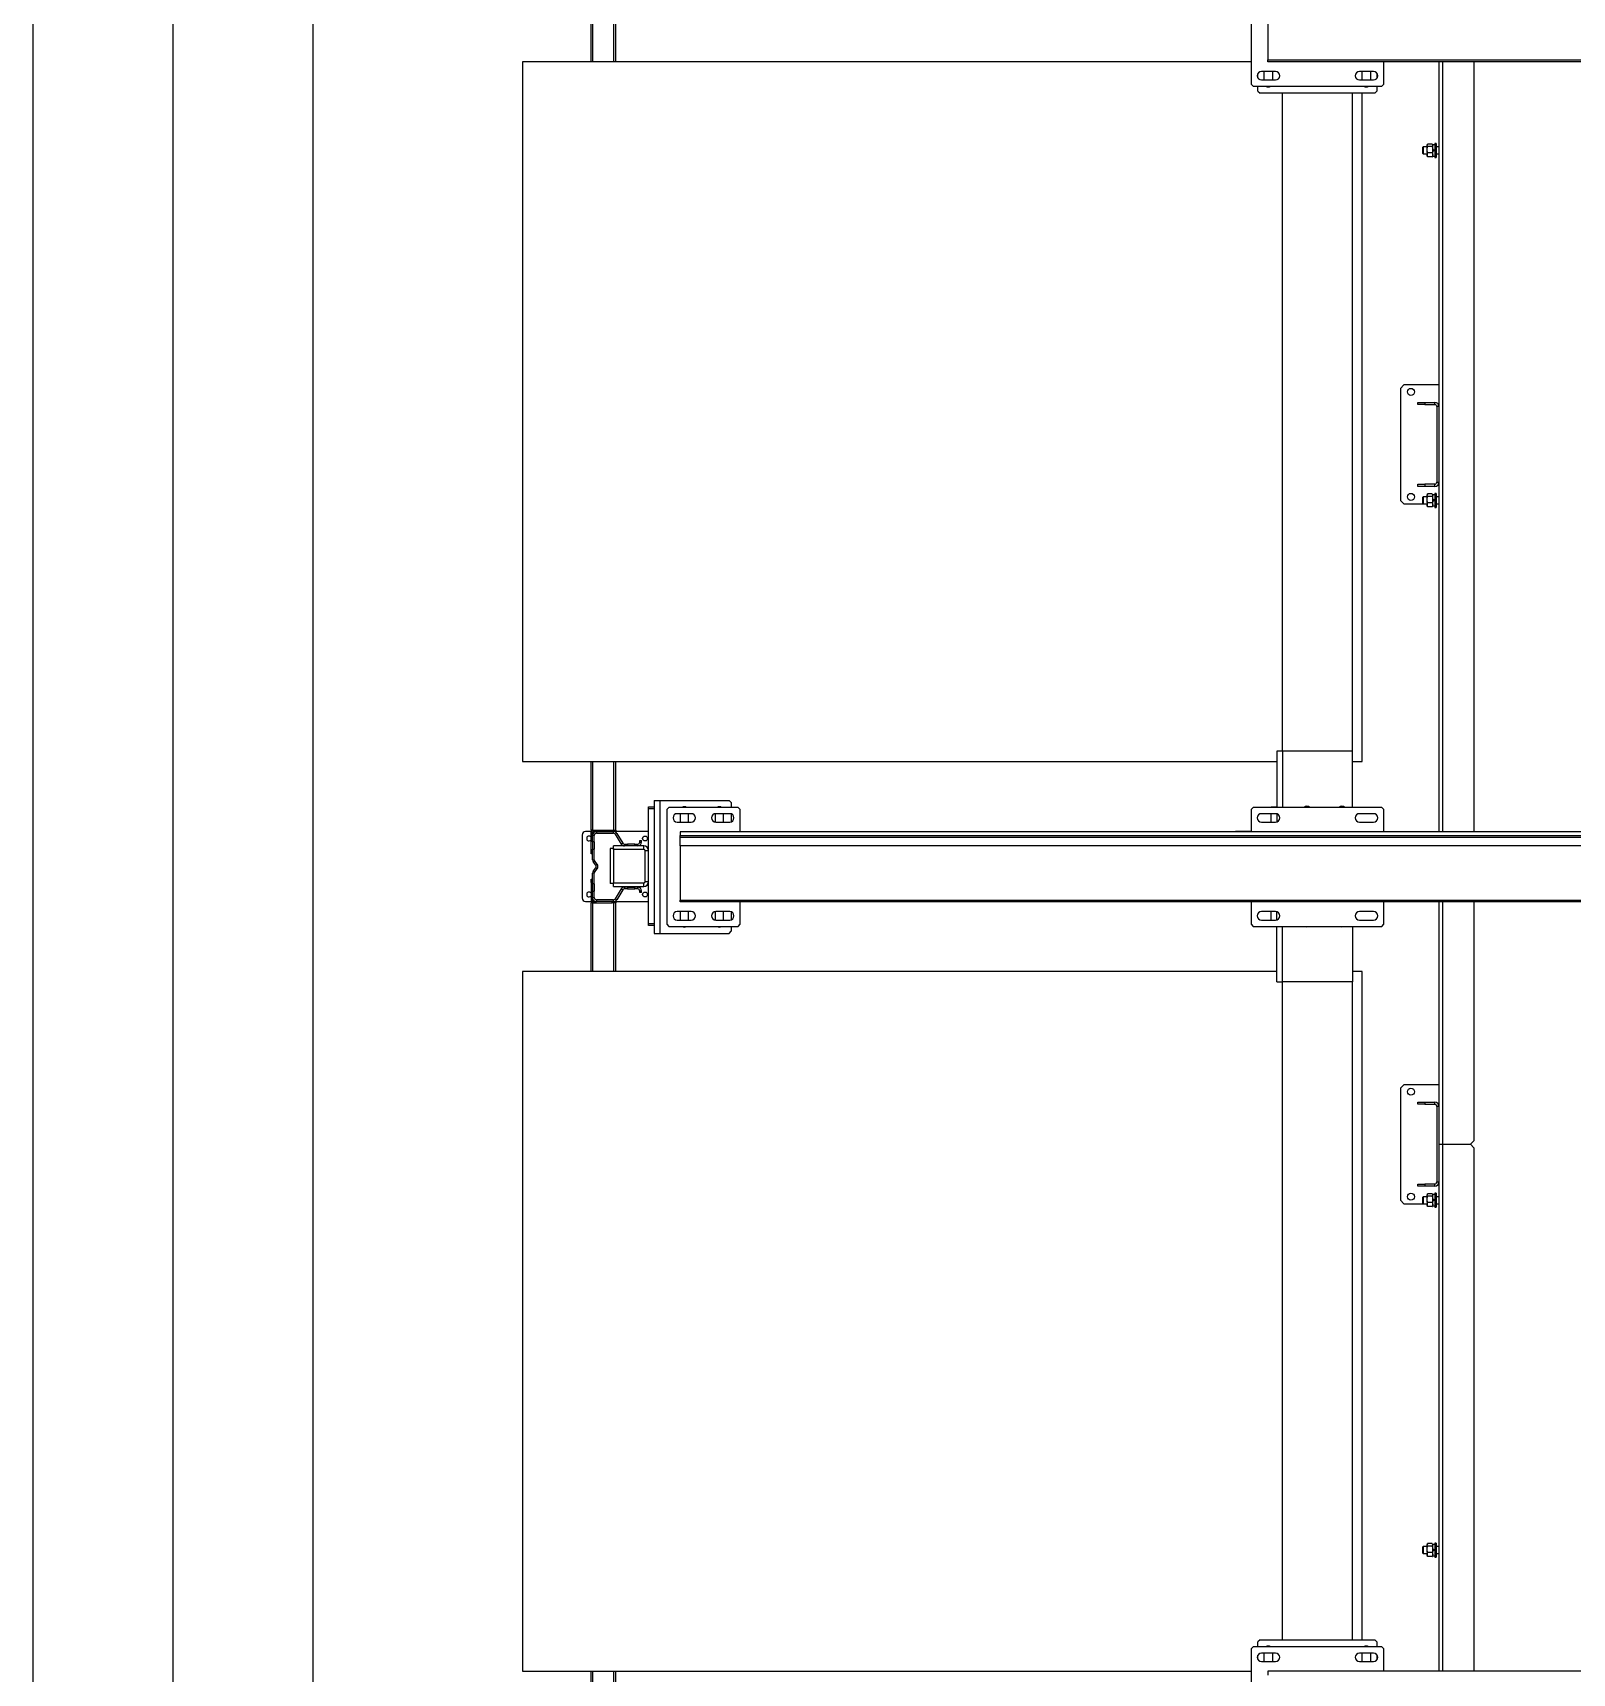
# Model space of a CAD drawing. Header units: millimetres. Extents: x 6622 to 532820, y 3370 to 359312.
# Drawn here: x 456750 to 458950, y 288137 to 290481 of the extents above; entities that cross this region are included whole.
import ezdxf

# ---------------------------------------------------------------- set-up
doc = ezdxf.new("R2010")
doc.units = ezdxf.units.MM

# ---------------------------------------------------------------- blocks, each defined once
blk = doc.blocks.new('A$C6F3A12F4')
at = {"color": 2, "linetype": 'Continuous', "lineweight": 25}
for p, q in [((25285.7, 3475), (25285.7, 225)), ((25291.1, 225), (25291.1, 3475)), ((25293.7, 3475), (25293.7, 225)), ((25305.7, 3475), (25305.7, 225)), ((25383.1, 225), (25383.1, 3475)), ((25385.7, 3475), (25385.7, 225)), ((24182.6, 1065), (24182.6, 2635)), ((24185.2, 2635), (24185.2, 1065)), ((26485.2, 2635), (26485.2, 1065)), ((24185.2, 1359.5), (25285.7, 1359.5)), ((25385.7, 1359.5), (25727, 1359.5)), ((25732, 1354.5), (25727, 1359.5)), ((25737, 1359.5), (25732, 1354.5)), ((25732, 1314.5), (25732, 1354.5)), ((25737, 1359.5), (26485.2, 1359.5)), ((24185.2, 1314.5), (25285.7, 1314.5)), ((25385.7, 1314.5), (25732, 1314.5)), ((25732, 1309.5), (25732, 1314.5)), ((25732, 1314.5), (26485.2, 1314.5)), ((24185.2, 1309.5), (24678, 1309.5)), ((24302, 1305.5), (24302, 1303.5)), ((24302, 1305.5), (24322, 1305.5)), ((24302, 1303.5), (24322, 1303.5)), ((24302.8, 1300), (24302.8, 1293.4)), ((24304.4, 1300.9), (24303.3, 1300.3)), ((24303.3, 1293.1), (24304.4, 1292.5)), ((24303.9, 1303.5), (24303.9, 1300.9)), ((24312, 1300.9), (24303.9, 1300.9)), ((24314.9, 1292.5), (24304.4, 1292.5)), ((24306.4, 1300), (24306.4, 1293.4)), ((24307, 1309.5), (24307, 1305.5)), ((24307, 1292.5), (24307, 1287)), ((24312, 1300.9), (24313.5, 1300.9)), ((24320, 1300.9), (24313.5, 1300.9)), ((24314.9, 1292.5), (24319.6, 1292.5)), ((24315.5, 1300), (24315.5, 1293.4)), ((24317, 1305.5), (24317, 1309.5)), ((24317, 1287), (24317, 1292.5)), ((24320.7, 1300.3), (24319.6, 1300.9)), ((24319.6, 1292.5), (24320.7, 1293.1)), ((24320, 1300.9), (24320, 1303.5)), ((24321.2, 1300), (24321.2, 1293.4)), ((24322, 1303.5), (24322, 1305.5)), ((24647, 1309.5), (24647, 1259.5)), ((24675, 1303.5), (24672, 1303.5)), ((24672, 1289.5), (24672, 1303.5)), ((24672, 1289.5), (24675, 1289.5)), ((24672, 1279.5), (24672, 1289.5)), ((24675, 1289.5), (24675, 1303.5)), ((24675, 1289.5), (24675, 1279.5)), ((24678, 1309.5), (24678, 1306.5)), ((24678, 1309.5), (24786, 1309.5)), ((24678, 1306.5), (24786, 1306.5)), ((24786, 1309.5), (25285.7, 1309.5)), ((24786, 1306.5), (24786, 1309.5)), ((24792, 1303.5), (24789, 1303.5)), ((24789, 1303.5), (24789, 1289.5)), ((24789, 1289.5), (24792, 1289.5)), ((24789, 1279.5), (24789, 1289.5)), ((24792, 1303.5), (24792, 1289.5)), ((24792, 1289.5), (24792, 1279.5)), ((24802, 1305.5), (24802, 1303.5)), ((24802, 1305.5), (24822, 1305.5)), ((24802, 1303.5), (24822, 1303.5)), ((24802.8, 1300), (24802.8, 1293.4)), ((24804.4, 1300.9), (24803.3, 1300.3)), ((24803.3, 1293.1), (24804.4, 1292.5)), ((24803.9, 1303.5), (24803.9, 1300.9)), ((24812, 1300.9), (24803.9, 1300.9)), ((24814.9, 1292.5), (24804.4, 1292.5)), ((24806.4, 1300), (24806.4, 1293.4)), ((24807, 1309.5), (24807, 1305.5)), ((24807, 1292.5), (24807, 1287)), ((24812, 1300.9), (24813.5, 1300.9)), ((24820, 1300.9), (24813.5, 1300.9)), ((24814.9, 1292.5), (24819.6, 1292.5)), ((24815.5, 1300), (24815.5, 1293.4)), ((24817, 1305.5), (24817, 1309.5)), ((24817, 1287), (24817, 1292.5)), ((24820.7, 1300.3), (24819.6, 1300.9)), ((24819.6, 1292.5), (24820.7, 1293.1)), ((24820, 1300.9), (24820, 1303.5)), ((24821.2, 1300), (24821.2, 1293.4)), ((24822, 1303.5), (24822, 1305.5)), ((25385.7, 1309.5), (25678, 1309.5)), ((25647, 1309.5), (25647, 1259.5)), ((25675, 1303.5), (25672, 1303.5)), ((25672, 1289.5), (25672, 1303.5)), ((25672, 1289.5), (25675, 1289.5)), ((25672, 1279.5), (25672, 1289.5)), ((25675, 1289.5), (25675, 1303.5)), ((25675, 1289.5), (25675, 1279.5)), ((25678, 1309.5), (25678, 1306.5)), ((25678, 1309.5), (25786, 1309.5)), ((25678, 1306.5), (25786, 1306.5)), ((25786, 1309.5), (26485.2, 1309.5)), ((25786, 1306.5), (25786, 1309.5)), ((25792, 1303.5), (25789, 1303.5)), ((25789, 1303.5), (25789, 1289.5)), ((25789, 1289.5), (25792, 1289.5)), ((25789, 1279.5), (25789, 1289.5)), ((25792, 1303.5), (25792, 1289.5)), ((25792, 1289.5), (25792, 1279.5)), ((25802, 1305.5), (25802, 1303.5)), ((25802, 1305.5), (25822, 1305.5)), ((25802, 1303.5), (25822, 1303.5)), ((25802.8, 1300), (25802.8, 1293.4)), ((25804.4, 1300.9), (25803.3, 1300.3)), ((25803.3, 1293.1), (25804.4, 1292.5)), ((25803.9, 1303.5), (25803.9, 1300.9)), ((25812, 1300.9), (25803.9, 1300.9)), ((25814.9, 1292.5), (25804.4, 1292.5)), ((25806.4, 1300), (25806.4, 1293.4)), ((25807, 1309.5), (25807, 1305.5)), ((25807, 1292.5), (25807, 1287)), ((25812, 1300.9), (25813.5, 1300.9)), ((25820, 1300.9), (25813.5, 1300.9)), ((25814.9, 1292.5), (25819.6, 1292.5)), ((25815.5, 1300), (25815.5, 1293.4)), ((25817, 1305.5), (25817, 1309.5)), ((25817, 1287), (25817, 1292.5)), ((25820.7, 1300.3), (25819.6, 1300.9)), ((25819.6, 1292.5), (25820.7, 1293.1)), ((25820, 1300.9), (25820, 1303.5)), ((25821.2, 1300), (25821.2, 1293.4)), ((25822, 1303.5), (25822, 1305.5)), ((26302, 1305.5), (26302, 1303.5)), ((26302, 1305.5), (26322, 1305.5)), ((26302, 1303.5), (26322, 1303.5)), ((26302.8, 1300), (26302.8, 1293.4)), ((26304.4, 1300.9), (26303.3, 1300.3)), ((26303.3, 1293.1), (26304.4, 1292.5)), ((26303.9, 1303.5), (26303.9, 1300.9)), ((26312, 1300.9), (26303.9, 1300.9)), ((26314.9, 1292.5), (26304.4, 1292.5)), ((26306.4, 1300), (26306.4, 1293.4)), ((26307, 1309.5), (26307, 1305.5)), ((26307, 1292.5), (26307, 1287)), ((26312, 1300.9), (26313.5, 1300.9)), ((26320, 1300.9), (26313.5, 1300.9)), ((26314.9, 1292.5), (26319.6, 1292.5)), ((26315.5, 1300), (26315.5, 1293.4)), ((26317, 1305.5), (26317, 1309.5)), ((26317, 1287), (26317, 1292.5)), ((26320.7, 1300.3), (26319.6, 1300.9)), ((26319.6, 1292.5), (26320.7, 1293.1)), ((26320, 1300.9), (26320, 1303.5)), ((26321.2, 1300), (26321.2, 1293.4)), ((26322, 1303.5), (26322, 1305.5)), ((24307, 1287), (24307.5, 1286.5)), ((24307, 1287), (24317, 1287)), ((24316.5, 1286.5), (24307.5, 1286.5)), ((24316.5, 1286.5), (24317, 1287)), ((24675, 1279.5), (24672, 1279.5)), ((24792, 1279.5), (24789, 1279.5)), ((24807, 1287), (24807.5, 1286.5)), ((24807, 1287), (24817, 1287)), ((24816.5, 1286.5), (24807.5, 1286.5)), ((24816.5, 1286.5), (24817, 1287)), ((24817, 1259.5), (24817, 1287)), ((25675, 1279.5), (25672, 1279.5)), ((25792, 1279.5), (25789, 1279.5)), ((25807, 1287), (25807.5, 1286.5)), ((25807, 1287), (25817, 1287)), ((25816.5, 1286.5), (25807.5, 1286.5)), ((25816.5, 1286.5), (25817, 1287)), ((25817, 1259.5), (25817, 1287)), ((26307, 1287), (26307.5, 1286.5)), ((26307, 1287), (26317, 1287)), ((26316.5, 1286.5), (26307.5, 1286.5)), ((26316.5, 1286.5), (26317, 1287)), ((24647, 1259.5), (24652, 1254.5)), ((24652, 1254.5), (24812, 1254.5)), ((24812, 1254.5), (24817, 1259.5)), ((25647, 1259.5), (25652, 1254.5)), ((25652, 1254.5), (25812, 1254.5)), ((25812, 1254.5), (25817, 1259.5)), ((24217.2, 1231), (24185.2, 1231)), ((24201.8, 1220.9), (24208.6, 1220.9)), ((24220.2, 1228), (24217.2, 1231)), ((24220.2, 1044), (24220.2, 1228)), ((24220.2, 1220.9), (24227.2, 1220.9)), ((24230.2, 1217.9), (24227.2, 1220.9)), ((25253.7, 1231), (25250.7, 1228)), ((25250.7, 1228), (25250.7, 1044)), ((25285.7, 1231), (25253.7, 1231)), ((25417.7, 1231), (25385.7, 1231)), ((25420.7, 1228), (25417.7, 1231)), ((25420.7, 1044), (25420.7, 1228)), ((26443.2, 1220.9), (26440.2, 1217.9)), ((26443.2, 1220.9), (26450.2, 1220.9)), ((26453.2, 1231), (26450.2, 1228)), ((26450.2, 1228), (26450.2, 1044)), ((26485.2, 1231), (26453.2, 1231)), ((26461.7, 1220.9), (26468.6, 1220.9)), ((24199.2, 1216), (24199.2, 1196)), ((24199.2, 1211.9), (24211.2, 1211.9)), ((24211.2, 1200), (24199.2, 1200)), ((24211.2, 1199.9), (24199.2, 1199.9)), ((24211.2, 1196), (24211.2, 1216)), ((24230.2, 1217.9), (24230.2, 1053.9)), ((25185.2, 1200), (24230.2, 1200)), ((25185.2, 1185.9), (25185.2, 1200)), ((25259.7, 1216), (25259.7, 1196)), ((25271.7, 1196), (25271.7, 1216)), ((25399.7, 1216), (25399.7, 1196)), ((25411.7, 1196), (25411.7, 1216)), ((25485.2, 1200), (25485.2, 1185.9)), ((26440.2, 1200), (25485.2, 1200)), ((26440.2, 1053.9), (26440.2, 1217.9)), ((26459.2, 1216), (26459.2, 1196)), ((26459.2, 1211.9), (26471.2, 1211.9)), ((26471.2, 1200), (26459.2, 1200)), ((26471.2, 1199.9), (26459.2, 1199.9)), ((26471.2, 1196), (26471.2, 1216)), ((25170.2, 1185.9), (24230.2, 1185.9)), ((25170.2, 1185.9), (25170.2, 1085.9)), ((25250.7, 1185.9), (25170.2, 1185.9)), ((25420.7, 1185.9), (25500.2, 1185.9)), ((25500.2, 1185.9), (25500.2, 1085.9)), ((26440.2, 1185.9), (25500.2, 1185.9)), ((25170.2, 1085.9), (24230.2, 1085.9)), ((25170.2, 1085.9), (25250.7, 1085.9)), ((25170.2, 1085.9), (25170.2, 1077.9)), ((25500.2, 1085.9), (25420.7, 1085.9)), ((25500.2, 1077.9), (25500.2, 1085.9)), ((26440.2, 1085.9), (25500.2, 1085.9)), ((24105.2, 1065), (24182.6, 1065)), ((24185.2, 1065), (24182.6, 1065)), ((24199.2, 1076), (24199.2, 1056)), ((24199.2, 1071.9), (24211.2, 1071.9)), ((24211.2, 1059.9), (24199.2, 1059.9)), ((24211.2, 1056), (24211.2, 1076)), ((25170.2, 1077.9), (25250.7, 1077.9)), ((25185.2, 0), (25185.2, 1077.9)), ((25249.7, 1069.9), (25249.7, 1077.9)), ((25250.7, 1069.9), (25249.7, 1069.9)), ((25259.7, 1076), (25259.7, 1056)), ((25271.7, 1069.9), (25259.7, 1069.9)), ((25260, 1077.9), (25271.4, 1077.9)), ((25271.7, 1056), (25271.7, 1076)), ((25399.7, 1076), (25399.7, 1056)), ((25411.7, 1069.9), (25399.7, 1069.9)), ((25411.4, 1077.9), (25400, 1077.9)), ((25411.7, 1056), (25411.7, 1076)), ((25500.2, 1077.9), (25420.7, 1077.9)), ((25485.2, 1077.9), (25485.2, 0)), ((26459.2, 1076), (26459.2, 1056)), ((26459.2, 1071.9), (26471.2, 1071.9)), ((26471.2, 1059.9), (26459.2, 1059.9)), ((26471.2, 1056), (26471.2, 1076)), ((26485.2, 1065), (26490.6, 1065)), ((24053.2, 1041), (24217.2, 1041)), ((24185.2, 1041), (24185.2, 0)), ((24208.4, 1050.9), (24202, 1050.9)), ((24217.2, 1041), (24220.2, 1044)), ((24227.2, 1050.9), (24220.2, 1050.9)), ((24227.2, 1050.9), (24230.2, 1053.9)), ((25250.7, 1044), (25253.7, 1041)), ((25253.7, 1041), (25285.7, 1041)), ((25285.2, 1041), (25285.2, 1020)), ((25385.7, 1041), (25417.7, 1041)), ((25417.7, 1041), (25420.7, 1044)), ((26440.2, 1053.9), (26443.2, 1050.9)), ((26450.2, 1050.9), (26443.2, 1050.9)), ((26450.2, 1044), (26453.2, 1041)), ((26453.2, 1041), (26617.2, 1041)), ((26468.4, 1050.9), (26462, 1050.9)), ((26485.2, 0), (26485.2, 1041)), ((25253.7, 311), (25250.7, 308)), ((25250.7, 308), (25250.7, 209)), ((25285.7, 311), (25253.7, 311)), ((25417.7, 311), (25385.7, 311)), ((25420.7, 308), (25417.7, 311)), ((25420.7, 209), (25420.7, 308)), ((25243.7, 298.1), (25240.7, 295.1)), ((25240.7, 196.1), (25240.7, 295.1)), ((25243.7, 298.1), (25250.7, 298.1)), ((25259.7, 296), (25259.7, 276)), ((25271.7, 287.1), (25259.7, 287.1)), ((25260.1, 298.1), (25271.3, 298.1)), ((25271.7, 276), (25271.7, 296)), ((25399.7, 296), (25399.7, 276)), ((25411.7, 287.1), (25399.7, 287.1)), ((25400.1, 298.1), (25411.3, 298.1)), ((25411.7, 276), (25411.7, 296)), ((25420.7, 298.1), (25427.7, 298.1)), ((25430.7, 295.1), (25427.7, 298.1)), ((25430.7, 196.1), (25430.7, 295.1)), ((25259.8, 275.1), (25271.6, 275.1)), ((25399.8, 275.1), (25411.6, 275.1)), ((25259.7, 241), (25259.7, 221)), ((25271.7, 237.1), (25259.7, 237.1)), ((25271.7, 221), (25271.7, 241)), ((25399.7, 241), (25399.7, 221)), ((25411.7, 237.1), (25399.7, 237.1)), ((25411.7, 221), (25411.7, 241)), ((25259.7, 225.1), (25271.7, 225.1)), ((25285.7, 225), (25291.1, 225)), ((25293.7, 225), (25291.1, 225)), ((25305.7, 225), (25293.7, 225)), ((25305.7, 225), (25383.1, 225)), ((25385.7, 225), (25383.1, 225)), ((25399.7, 225.1), (25411.7, 225.1)), ((25240.7, 188.1), (25240.7, 196.1)), ((25240.7, 196.1), (25430.7, 196.1)), ((25240.7, 188.1), (25430.7, 188.1)), ((25249.7, 180.1), (25249.7, 188.1)), ((25250.7, 209), (25253.7, 206)), ((25252.7, 188.1), (25252.7, 180.1)), ((25253.7, 206), (25417.7, 206)), ((25416.7, 180.1), (25416.7, 188.1)), ((25417.7, 206), (25420.7, 209)), ((25419.7, 188.1), (25419.7, 180.1)), ((25430.7, 188.1), (25430.7, 196.1)), ((25252.7, 180.1), (25249.7, 180.1)), ((25416.7, 180.1), (25252.7, 180.1)), ((25285.2, 180), (25285.2, 133)), ((25300.2, 170), (25298.2, 170)), ((25298.2, 167.5), (25298.2, 170)), ((25300.2, 167.5), (25298.2, 167.5)), ((25300.2, 167.5), (25300.2, 170)), ((25305.7, 164.5), (25303.2, 164.5)), ((25303.2, 160.5), (25303.2, 164.5)), ((25310.7, 173.1), (25305.7, 173.1)), ((25305.7, 173.1), (25305.7, 130.1)), ((25310.7, 173.1), (25310.7, 130.1)), ((25312.7, 180.1), (25312.7, 175.1)), ((25356.7, 175.1), (25312.7, 175.1)), ((25356.7, 175.1), (25356.7, 180.1)), ((25363.7, 173.1), (25358.7, 173.1)), ((25358.7, 130.1), (25358.7, 173.1)), ((25363.7, 130.1), (25363.7, 173.1)), ((25364.7, 164.5), (25364.7, 160.5)), ((25367.2, 164.5), (25364.7, 164.5)), ((25367.2, 164.5), (25367.2, 160.5)), ((25370.2, 170), (25370.2, 167.5)), ((25372.2, 170), (25370.2, 170)), ((25372.2, 167.5), (25370.2, 167.5)), ((25372.2, 170), (25372.2, 167.5)), ((25385.2, 133), (25385.2, 180)), ((25419.7, 180.1), (25416.7, 180.1)), ((25287.8, 134.6), (25301.8, 143.1)), ((25289.1, 132.5), (25303.1, 141)), ((25303.1, 141), (25301.8, 143.1)), ((25305.7, 160.5), (25303.2, 160.5)), ((25303.2, 160.5), (25303.2, 149.7)), ((25303.2, 149.7), (25305.7, 149.7)), ((25303.2, 145.7), (25303.2, 149.7)), ((25303.2, 145.7), (25305.7, 145.7)), ((25367.2, 160.5), (25364.7, 160.5)), ((25364.7, 149.7), (25364.7, 160.5)), ((25364.7, 149.7), (25367.2, 149.7)), ((25364.7, 149.7), (25364.7, 145.7)), ((25364.7, 145.7), (25367.2, 145.7)), ((25367.2, 149.7), (25367.2, 160.5)), ((25367.2, 149.7), (25367.2, 145.7)), ((25368.6, 143.1), (25367.3, 141)), ((25367.3, 141), (25381.3, 132.5)), ((25368.6, 143.1), (25382.6, 134.6)), ((24185.2, 133), (24085.2, 133)), ((24185.2, 130.5), (24085.2, 130.5)), ((25283.2, 133), (25185.2, 133)), ((25283.2, 130.5), (25185.2, 130.5)), ((25283.2, 133), (25285.2, 133)), ((25283.2, 128), (25283.2, 133)), ((25285.2, 128), (25283.2, 128)), ((25283.2, 101), (25283.2, 128)), ((25285.2, 133), (25285.2, 129.9)), ((25287.7, 129.9), (25285.2, 129.9)), ((25285.2, 105.5), (25285.2, 129.9)), ((25287.7, 105.5), (25287.7, 129.9)), ((25287.8, 134.6), (25289.1, 132.5)), ((25310.7, 130.1), (25305.7, 130.1)), ((25309.7, 130.1), (25359.7, 130.1)), ((25309.7, 130.1), (25309.7, 125.1)), ((25309.7, 125.1), (25359.7, 125.1)), ((25363.7, 130.1), (25358.7, 130.1)), ((25359.7, 130.1), (25359.7, 125.1)), ((25381.3, 132.5), (25382.6, 134.6)), ((25385.2, 129.9), (25382.7, 129.9)), ((25382.7, 129.9), (25382.7, 105.5)), ((25385.2, 133), (25387.2, 133)), ((25385.2, 129.9), (25385.2, 133)), ((25385.2, 129.9), (25385.2, 105.5)), ((25387.2, 128), (25385.2, 128)), ((25387.2, 133), (25387.2, 128)), ((25485.2, 133), (25387.2, 133)), ((25485.2, 130.5), (25387.2, 130.5)), ((25387.2, 101), (25387.2, 128)), ((26585.2, 133), (26485.2, 133)), ((26585.2, 130.5), (26485.2, 130.5)), ((24185.2, 100.5), (24085.2, 100.5)), ((24185.2, 98), (24085.2, 98)), ((25283.2, 100.5), (25185.2, 100.5)), ((25283.2, 98), (25185.2, 98)), ((25283.2, 101), (25285.2, 101)), ((25283.2, 101), (25283.2, 100.5)), ((25283.2, 100.5), (25283.2, 98)), ((25285.2, 101), (25285.2, 105.5)), ((25285.2, 105.5), (25287.7, 105.5)), ((25285.2, 98.2), (25285.2, 90)), ((25286.2, 100), (25286.2, 98)), ((25290.7, 100), (25286.2, 100)), ((25312.2, 98), (25286.2, 98)), ((25290.7, 102.5), (25290.7, 100)), ((25299.8, 102.5), (25290.7, 102.5)), ((25299.8, 100), (25290.7, 100)), ((25299.8, 102.5), (25299.8, 100)), ((25299.8, 102.5), (25310.6, 102.5)), ((25299.8, 100), (25310.6, 100)), ((25325.8, 102.5), (25310.6, 102.5)), ((25310.6, 100), (25310.6, 102.5)), ((25325.8, 100), (25310.6, 100)), ((25312.2, 98), (25312.2, 100)), ((25317.2, 98), (25312.2, 98)), ((25317.2, 100), (25317.2, 98)), ((25325.8, 100), (25325.8, 102.5)), ((25331.8, 106.5), (25327.6, 103.2)), ((25327.6, 103.2), (25329.2, 101.2)), ((25333.3, 104.5), (25329.2, 101.2)), ((25333.3, 104.5), (25331.8, 106.5)), ((25338.6, 106.5), (25337.1, 104.5)), ((25341.2, 101.2), (25337.1, 104.5)), ((25342.8, 103.2), (25338.6, 106.5)), ((25341.2, 101.2), (25342.8, 103.2)), ((25344.6, 102.5), (25344.6, 100)), ((25359.8, 102.5), (25344.6, 102.5)), ((25359.8, 100), (25344.6, 100)), ((25353.2, 98), (25353.2, 100)), ((25358.2, 98), (25353.2, 98)), ((25358.2, 100), (25358.2, 98)), ((25358.2, 98), (25384.2, 98)), ((25359.8, 102.5), (25359.8, 100)), ((25359.8, 102.5), (25370.6, 102.5)), ((25359.8, 100), (25370.6, 100)), ((25379.7, 102.5), (25370.6, 102.5)), ((25370.6, 100), (25370.6, 102.5)), ((25379.7, 100), (25370.6, 100)), ((25379.7, 100), (25379.7, 102.5)), ((25379.7, 100), (25384.2, 100)), ((25382.7, 105.5), (25385.2, 105.5)), ((25384.2, 98), (25384.2, 100)), ((25385.2, 101), (25385.2, 105.5)), ((25385.2, 101), (25387.2, 101)), ((25385.2, 90), (25385.2, 98.2)), ((25387.2, 101), (25387.2, 100.5)), ((25387.2, 100.5), (25387.2, 98)), ((25485.2, 100.5), (25387.2, 100.5)), ((25485.2, 98), (25387.2, 98)), ((26585.2, 100.5), (26485.2, 100.5)), ((26585.2, 98), (26485.2, 98)), ((25290.2, 85), (25380.2, 85)), ((24185.2, 0), (25185.2, 0)), ((25485.2, 0), (26485.2, 0))]:
    blk.add_line(p, q, dxfattribs=at)
at = {"color": 2, "linetype": 'Continuous', "lineweight": 25, "flags": 128}
for points in [[(24312, 1300.9), (24311.5, 1301.8), (24311, 1302.6), (24310.5, 1303.5)], [(24312, 1303.5), (24312.5, 1302.6), (24313, 1301.8), (24313.5, 1300.9)], [(24812, 1300.9), (24811.5, 1301.8), (24811, 1302.6), (24810.5, 1303.5)], [(24812, 1303.5), (24812.5, 1302.6), (24813, 1301.8), (24813.5, 1300.9)], [(25812, 1300.9), (25811.5, 1301.8), (25811, 1302.6), (25810.5, 1303.5)], [(25812, 1303.5), (25812.5, 1302.6), (25813, 1301.8), (25813.5, 1300.9)], [(26312, 1300.9), (26311.5, 1301.8), (26311, 1302.6), (26310.5, 1303.5)], [(26312, 1303.5), (26312.5, 1302.6), (26313, 1301.8), (26313.5, 1300.9)]]:
    blk.add_lwpolyline(points, dxfattribs=at)
at = {"color": 2, "linetype": 'Continuous', "lineweight": 25}
for centre, radius in [((24657, 1269.5), 5), ((24807, 1269.5), 5), ((25657, 1269.5), 5), ((25807, 1269.5), 5), ((25295.2, 175), 3.5), ((25375.2, 175), 3.5)]:
    blk.add_circle(centre, radius, dxfattribs=at)
for centre, radius, start, end in [((24678, 1303.5), 6, 90, 180), ((24678, 1303.5), 3, 90, 180), ((24786, 1303.5), 6, 0, 90), ((24786, 1303.5), 3, 0, 90), ((25678, 1303.5), 6, 90, 180), ((25678, 1303.5), 3, 90, 180), ((25786, 1303.5), 6, 0, 90), ((25786, 1303.5), 3, 0, 90), ((24205.2, 1216), 6, 0, 180), ((25265.7, 1216), 6, 0, 180), ((25405.7, 1216), 6, 0, 180), ((26465.2, 1216), 6, 0, 180), ((24205.2, 1196), 6, 180, 0), ((24215.2, 1205.9), 6, 326.4427, 33.5573), ((25265.7, 1196), 6, 180, 0), ((25405.7, 1196), 6, 180, 0), ((26455.2, 1205.9), 6, 146.4427, 213.5573), ((26465.2, 1196), 6, 180, 0), ((25255.2, 1170.9), 6, 138.5904, 221.4096), ((25415.2, 1170.9), 6, 336.4435, 23.5565), ((25255.2, 1120.9), 6, 138.5904, 221.4096), ((25415.2, 1120.9), 6, 336.4435, 23.5565), ((24205.2, 1076), 6, 0, 180), ((25265.7, 1076), 6, 0, 180), ((25405.7, 1076), 6, 0, 180), ((26465.2, 1076), 6, 0, 180), ((24205.2, 1056), 6, 180, 0), ((24215.2, 1065.9), 6, 326.4427, 33.5573), ((25265.7, 1056), 6, 180, 0), ((25405.7, 1056), 6, 180, 0), ((26455.2, 1065.9), 6, 146.4427, 213.5573), ((26465.2, 1056), 6, 180, 0), ((25290.2, 1020), 5, 180, 205.8419), ((25255.7, 281.1), 6, 146.4427, 213.5573), ((25265.7, 296), 6, 0, 180), ((25405.7, 296), 6, 0, 180), ((25415.7, 281.1), 6, 326.4427, 33.5573), ((25265.7, 276), 6, 180, 0), ((25405.7, 276), 6, 180, 0), ((25255.7, 231.1), 6, 146.4427, 213.5573), ((25265.7, 241), 6, 0, 180), ((25405.7, 241), 6, 0, 180), ((25415.7, 231.1), 6, 326.4427, 33.5573), ((25265.7, 221), 6, 180, 0), ((25405.7, 221), 6, 180, 0), ((25300.2, 164.5), 5.5, 0, 90), ((25300.2, 164.5), 3, 0, 90), ((25312.7, 173.1), 7, 90, 180), ((25312.7, 173.1), 2, 90, 180), ((25356.7, 173.1), 7, 0, 90), ((25356.7, 173.1), 2, 0, 90), ((25370.2, 164.5), 5.5, 90, 180), ((25370.2, 164.5), 3, 90, 180), ((25300.2, 145.7), 3, 301.4296, 0), ((25300.2, 145.7), 5.5, 301.4296, 0), ((25370.2, 145.7), 5.5, 180, 238.5704), ((25370.2, 145.7), 3, 180, 238.5704), ((25290.7, 129.9), 5.5, 121.4296, 180), ((25290.7, 129.9), 3, 121.4296, 180), ((25379.7, 129.9), 3, 0, 58.5704), ((25379.7, 129.9), 5.5, 0, 58.5704), ((25286.2, 101), 3, 180, 270), ((25290.7, 105.5), 5.5, 180, 270), ((25286.2, 101), 1, 180, 270), ((25290.7, 105.5), 3, 180, 270), ((25295.2, 95), 3.5, 121.0027, 0), ((25295.2, 95), 3.5, 0, 58.9973), ((25325.8, 105.5), 3, 270, 308.6598), ((25325.8, 105.5), 5.5, 270, 308.6598), ((25335.2, 102.2), 5.5, 51.3402, 128.6598), ((25335.2, 102.2), 3, 51.3402, 128.6598), ((25344.6, 105.5), 5.5, 231.3402, 270), ((25344.6, 105.5), 3, 231.3402, 270), ((25375.2, 95), 3.5, 121.0027, 0), ((25375.2, 95), 3.5, 0, 58.9973), ((25379.7, 105.5), 3, 270, 0), ((25379.7, 105.5), 5.5, 270, 0), ((25384.2, 101), 1, 270, 0), ((25384.2, 101), 3, 270, 0), ((25290.2, 90), 5, 180, 270), ((25380.2, 90), 5, 270, 0)]:
    blk.add_arc(centre, radius, start, end, dxfattribs=at)
for points, knots in [([(24302.8, 1300), (24303.3, 1300.2), (24304, 1300.7), (24305, 1300.7), (24305.8, 1300.4), (24306.2, 1300.1), (24306.4, 1300)], [0, 0, 0, 0, 0.363637, 0.612794, 0.868669, 1, 1, 1, 1]), ([(24306.4, 1293.4), (24306.2, 1293.3), (24305.8, 1293), (24305, 1292.7), (24304, 1292.7), (24303.3, 1293.2), (24302.8, 1293.4)], [0, 0, 0, 0, 0.13133, 0.380798, 0.636361, 1, 1, 1, 1]), ([(24306.4, 1300), (24307.2, 1300.2), (24308.8, 1300.6), (24311.2, 1300.7), (24313.4, 1300.5), (24314.8, 1300.2), (24315.5, 1300)], [0, 0, 0, 0, 0.264522, 0.534908, 0.765371, 1, 1, 1, 1]), ([(24315.5, 1293.4), (24314.7, 1293.2), (24313.1, 1292.8), (24310.7, 1292.7), (24308.5, 1292.9), (24307.1, 1293.2), (24306.4, 1293.4)], [0, 0, 0, 0, 0.26472, 0.534906, 0.76537, 1, 1, 1, 1]), ([(24315.5, 1300), (24316, 1300.2), (24317, 1300.6), (24318.5, 1300.7), (24319.9, 1300.5), (24320.7, 1300.2), (24321.2, 1300)], [0, 0, 0, 0, 0.264587, 0.534953, 0.765275, 1, 1, 1, 1]), ([(24321.2, 1293.4), (24320.7, 1293.2), (24319.7, 1292.8), (24318.2, 1292.7), (24316.8, 1292.9), (24316, 1293.2), (24315.5, 1293.4)], [0, 0, 0, 0, 0.264585, 0.534952, 0.765396, 1, 1, 1, 1]), ([(24321.2, 1300), (24321, 1300.1), (24320.8, 1300.2), (24320.7, 1300.3), (24320.7, 1300.3)], [0, 0, 0, 0, 0.908808, 1, 1, 1, 1]), ([(24320.7, 1293.1), (24320.7, 1293.1), (24320.8, 1293.2), (24321, 1293.3), (24321.2, 1293.4)], [0, 0, 0, 0, 0.09115, 1, 1, 1, 1]), ([(24802.8, 1300), (24803.3, 1300.2), (24804, 1300.7), (24805, 1300.7), (24805.8, 1300.4), (24806.2, 1300.1), (24806.4, 1300)], [0, 0, 0, 0, 0.363637, 0.612794, 0.868669, 1, 1, 1, 1]), ([(24806.4, 1293.4), (24806.2, 1293.3), (24805.8, 1293), (24805, 1292.7), (24804, 1292.7), (24803.3, 1293.2), (24802.8, 1293.4)], [0, 0, 0, 0, 0.13133, 0.380798, 0.636361, 1, 1, 1, 1]), ([(24806.4, 1300), (24807.2, 1300.2), (24808.8, 1300.6), (24811.2, 1300.7), (24813.4, 1300.5), (24814.8, 1300.2), (24815.5, 1300)], [0, 0, 0, 0, 0.264522, 0.534908, 0.765371, 1, 1, 1, 1]), ([(24815.5, 1293.4), (24814.7, 1293.2), (24813.1, 1292.8), (24810.7, 1292.7), (24808.5, 1292.9), (24807.1, 1293.2), (24806.4, 1293.4)], [0, 0, 0, 0, 0.26472, 0.534906, 0.76537, 1, 1, 1, 1]), ([(24815.5, 1300), (24816, 1300.2), (24817, 1300.6), (24818.5, 1300.7), (24819.9, 1300.5), (24820.7, 1300.2), (24821.2, 1300)], [0, 0, 0, 0, 0.264587, 0.534953, 0.765275, 1, 1, 1, 1]), ([(24821.2, 1293.4), (24820.7, 1293.2), (24819.7, 1292.8), (24818.2, 1292.7), (24816.8, 1292.9), (24816, 1293.2), (24815.5, 1293.4)], [0, 0, 0, 0, 0.264585, 0.534952, 0.765396, 1, 1, 1, 1]), ([(24821.2, 1300), (24821, 1300.1), (24820.8, 1300.2), (24820.7, 1300.3), (24820.7, 1300.3)], [0, 0, 0, 0, 0.908808, 1, 1, 1, 1]), ([(24820.7, 1293.1), (24820.7, 1293.1), (24820.8, 1293.2), (24821, 1293.3), (24821.2, 1293.4)], [0, 0, 0, 0, 0.09115, 1, 1, 1, 1]), ([(25802.8, 1300), (25803.3, 1300.2), (25804, 1300.7), (25805, 1300.7), (25805.8, 1300.4), (25806.2, 1300.1), (25806.4, 1300)], [0, 0, 0, 0, 0.363637, 0.612794, 0.868669, 1, 1, 1, 1]), ([(25806.4, 1293.4), (25806.2, 1293.3), (25805.8, 1293), (25805, 1292.7), (25804, 1292.7), (25803.3, 1293.2), (25802.8, 1293.4)], [0, 0, 0, 0, 0.13133, 0.380798, 0.636361, 1, 1, 1, 1]), ([(25806.4, 1300), (25807.2, 1300.2), (25808.8, 1300.6), (25811.2, 1300.7), (25813.4, 1300.5), (25814.8, 1300.2), (25815.5, 1300)], [0, 0, 0, 0, 0.264522, 0.534908, 0.765371, 1, 1, 1, 1]), ([(25815.5, 1293.4), (25814.7, 1293.2), (25813.1, 1292.8), (25810.7, 1292.7), (25808.5, 1292.9), (25807.1, 1293.2), (25806.4, 1293.4)], [0, 0, 0, 0, 0.26472, 0.534906, 0.76537, 1, 1, 1, 1]), ([(25815.5, 1300), (25816, 1300.2), (25817, 1300.6), (25818.5, 1300.7), (25819.9, 1300.5), (25820.7, 1300.2), (25821.2, 1300)], [0, 0, 0, 0, 0.264587, 0.534953, 0.765275, 1, 1, 1, 1]), ([(25821.2, 1293.4), (25820.7, 1293.2), (25819.7, 1292.8), (25818.2, 1292.7), (25816.8, 1292.9), (25816, 1293.2), (25815.5, 1293.4)], [0, 0, 0, 0, 0.264585, 0.534952, 0.765396, 1, 1, 1, 1]), ([(25821.2, 1300), (25821, 1300.1), (25820.8, 1300.2), (25820.7, 1300.3), (25820.7, 1300.3)], [0, 0, 0, 0, 0.908808, 1, 1, 1, 1]), ([(25820.7, 1293.1), (25820.7, 1293.1), (25820.8, 1293.2), (25821, 1293.3), (25821.2, 1293.4)], [0, 0, 0, 0, 0.09115, 1, 1, 1, 1]), ([(26302.8, 1300), (26303.3, 1300.2), (26304, 1300.7), (26305, 1300.7), (26305.8, 1300.4), (26306.2, 1300.1), (26306.4, 1300)], [0, 0, 0, 0, 0.363637, 0.612794, 0.868669, 1, 1, 1, 1]), ([(26306.4, 1293.4), (26306.2, 1293.3), (26305.8, 1293), (26305, 1292.7), (26304, 1292.7), (26303.3, 1293.2), (26302.8, 1293.4)], [0, 0, 0, 0, 0.13133, 0.380798, 0.636361, 1, 1, 1, 1]), ([(26306.4, 1300), (26307.2, 1300.2), (26308.8, 1300.6), (26311.2, 1300.7), (26313.4, 1300.5), (26314.8, 1300.2), (26315.5, 1300)], [0, 0, 0, 0, 0.264522, 0.534908, 0.765371, 1, 1, 1, 1]), ([(26315.5, 1293.4), (26314.7, 1293.2), (26313.1, 1292.8), (26310.7, 1292.7), (26308.5, 1292.9), (26307.1, 1293.2), (26306.4, 1293.4)], [0, 0, 0, 0, 0.26472, 0.534906, 0.76537, 1, 1, 1, 1]), ([(26315.5, 1300), (26316, 1300.2), (26317, 1300.6), (26318.5, 1300.7), (26319.9, 1300.5), (26320.7, 1300.2), (26321.2, 1300)], [0, 0, 0, 0, 0.264587, 0.534953, 0.765275, 1, 1, 1, 1]), ([(26321.2, 1293.4), (26320.7, 1293.2), (26319.7, 1292.8), (26318.2, 1292.7), (26316.8, 1292.9), (26316, 1293.2), (26315.5, 1293.4)], [0, 0, 0, 0, 0.264585, 0.534952, 0.765396, 1, 1, 1, 1]), ([(26321.2, 1300), (26321, 1300.1), (26320.8, 1300.2), (26320.7, 1300.3), (26320.7, 1300.3)], [0, 0, 0, 0, 0.908808, 1, 1, 1, 1]), ([(26320.7, 1293.1), (26320.7, 1293.1), (26320.8, 1293.2), (26321, 1293.3), (26321.2, 1293.4)], [0, 0, 0, 0, 0.09115, 1, 1, 1, 1])]:
    blk.add_open_spline(points, degree=3, knots=knots, dxfattribs=at)

msp = doc.modelspace()

# ---------------------------------------------------------------- linework, layer by layer
at = {"color": 4}
for p, q in [((456750, 329040), (456750, 259040)), ((456950, 329040), (456950, 259040)), ((457150, 329040), (457150, 259040))]:
    msp.add_line(p, q, dxfattribs=at)

# ---------------------------------------------------------------- block references
at = {"color": 0, "rotation": 270}
msp.add_blockref('A$C6F3A12F4', (457450, 314625.198), dxfattribs=at)

doc.saveas('drawing.dxf')
